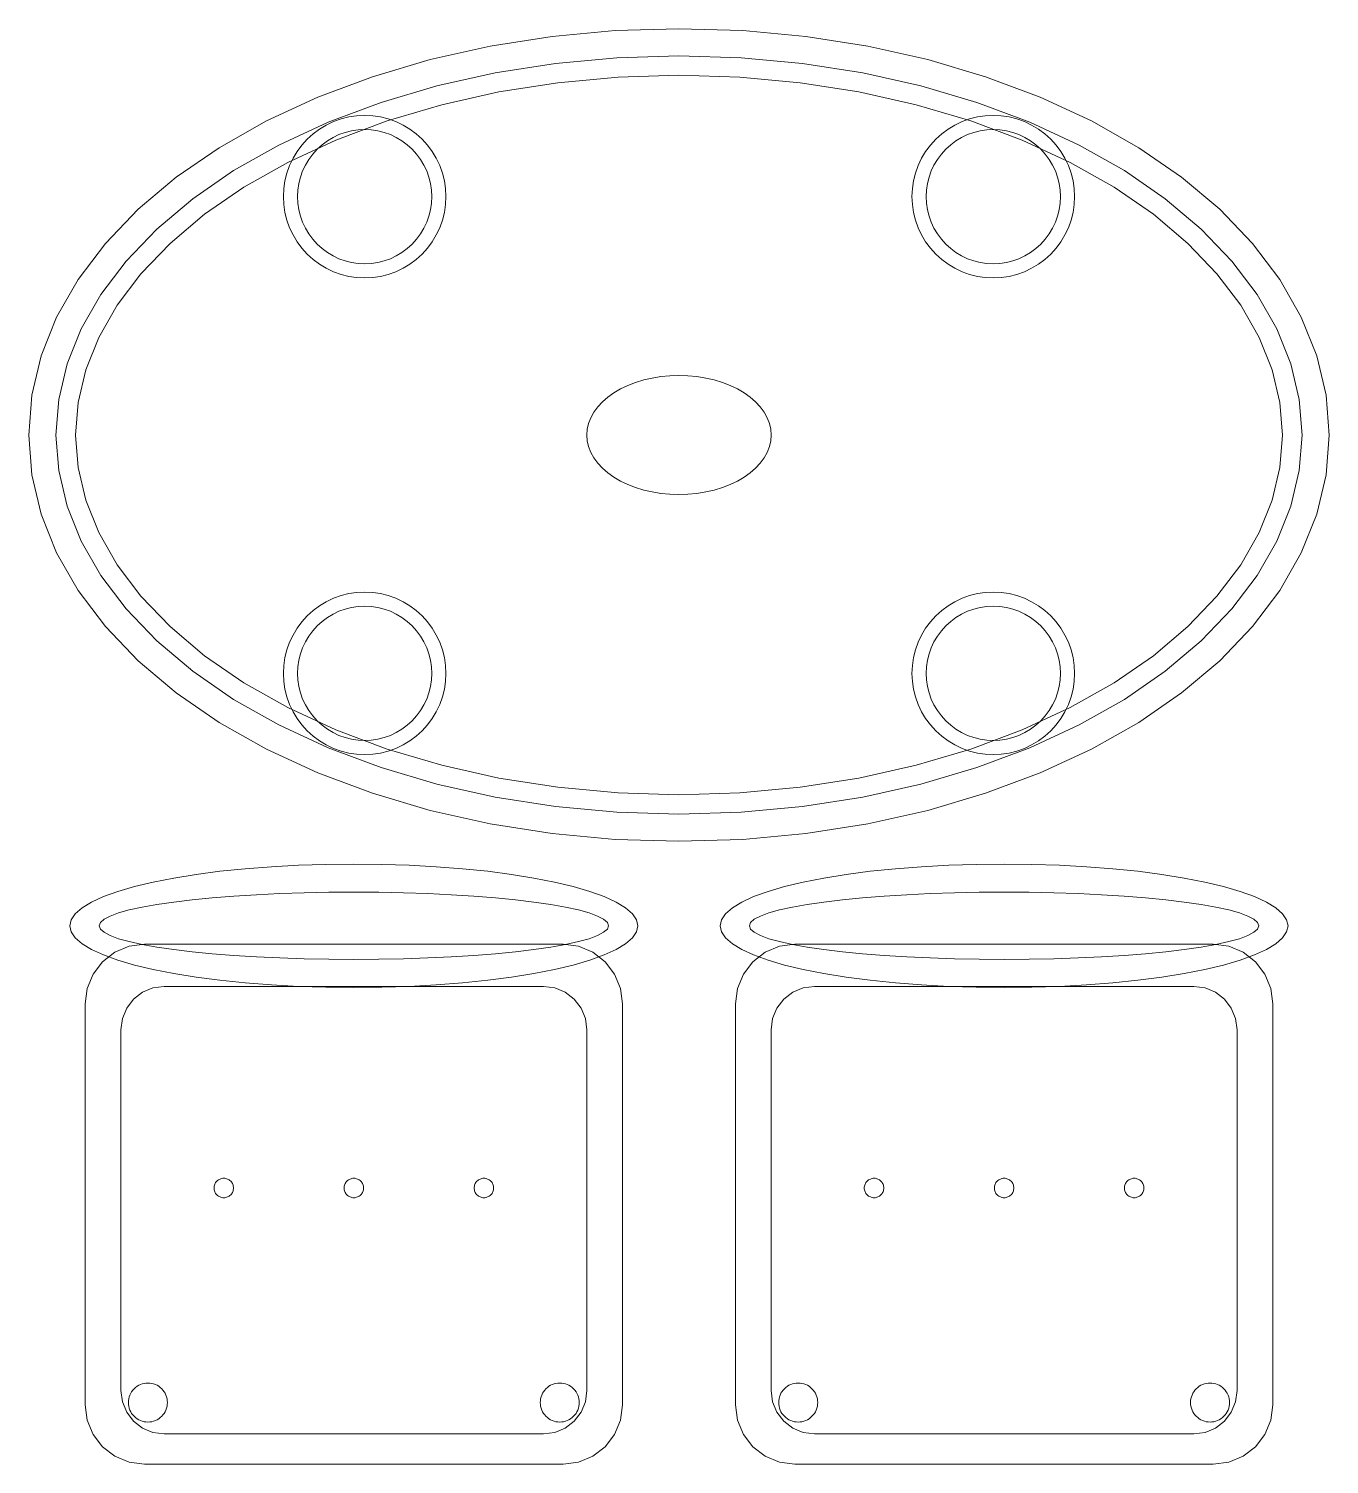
# Model space of a CAD drawing. Header units: metres. Extents: x 2172.2 to 2210.6, y 415.3 to 458.1.
# Drawn here: x 2198.311 to 2199.511, y 443.041 to 444.366 of the extents above; entities that cross this region are included whole.
import ezdxf

# ---------------------------------------------------------------- set-up
doc = ezdxf.new("R2010")
doc.units = ezdxf.units.M
doc.layers.add('NC_N1_CHAIRS', color=7, linetype='CONTINUOUS', lineweight=13)
doc.layers.add('NC_N1_TABLES', color=7, linetype='CONTINUOUS', lineweight=13)

# ---------------------------------------------------------------- blocks, each defined once
blk = doc.blocks.new('NC_N1_DINING_2')
at = {"color": 0, "linetype": 'CONTINUOUS', "lineweight": -2}
for points in [[(0.6, 0), (0.5971, 0.0368), (0.5885, 0.0732), (0.5742, 0.1089), (0.5543, 0.1435), (0.5292, 0.1768), (0.4989, 0.2083), (0.4638, 0.2379), (0.4243, 0.2652), (0.3806, 0.2899), (0.3333, 0.3118), (0.2828, 0.3307), (0.2296, 0.3465), (0.1742, 0.3589), (0.1171, 0.3678), (0.0588, 0.3732), (0, 0.375), (-0.0588, 0.3732), (-0.1171, 0.3678), (-0.1742, 0.3589), (-0.2296, 0.3465), (-0.2828, 0.3307), (-0.3333, 0.3118), (-0.3806, 0.2899), (-0.4243, 0.2652), (-0.4638, 0.2379), (-0.4989, 0.2083), (-0.5292, 0.1768), (-0.5543, 0.1435), (-0.5742, 0.1089), (-0.5885, 0.0732), (-0.5971, 0.0368), (-0.6, 0), (-0.5971, -0.0368), (-0.5885, -0.0732), (-0.5742, -0.1089), (-0.5543, -0.1435), (-0.5292, -0.1768), (-0.4989, -0.2083), (-0.4638, -0.2379), (-0.4243, -0.2652), (-0.3806, -0.2899), (-0.3333, -0.3118), (-0.2828, -0.3307), (-0.2296, -0.3465), (-0.1742, -0.3589), (-0.1171, -0.3678), (-0.0588, -0.3732), (0, -0.375), (0.0588, -0.3732), (0.1171, -0.3678), (0.1742, -0.3589), (0.2296, -0.3465), (0.2828, -0.3307), (0.3333, -0.3118), (0.3806, -0.2899), (0.4243, -0.2652), (0.4638, -0.2379), (0.4989, -0.2083), (0.5292, -0.1768), (0.5543, -0.1435), (0.5742, -0.1089), (0.5885, -0.0732), (0.5971, -0.0368)], [(0.5749, 0), (0.5723, -0.0329), (0.5646, -0.0656), (0.5516, -0.0979), (0.5334, -0.1297), (0.5101, -0.1605), (0.4818, -0.1901), (0.4486, -0.218), (0.411, -0.244), (0.3692, -0.2676), (0.3237, -0.2887), (0.2749, -0.307), (0.2233, -0.3222), (0.1695, -0.3343), (0.114, -0.343), (0.0573, -0.3482), (0, -0.35), (-0.0573, -0.3482), (-0.114, -0.343), (-0.1695, -0.3343), (-0.2233, -0.3222), (-0.2749, -0.307), (-0.3237, -0.2887), (-0.3692, -0.2676), (-0.411, -0.244), (-0.4486, -0.218), (-0.4818, -0.1901), (-0.5101, -0.1605), (-0.5334, -0.1297), (-0.5516, -0.0979), (-0.5646, -0.0656), (-0.5723, -0.0329), (-0.5749, 0), (-0.5723, 0.0329), (-0.5646, 0.0656), (-0.5516, 0.0979), (-0.5334, 0.1297), (-0.5101, 0.1605), (-0.4818, 0.1901), (-0.4486, 0.218), (-0.411, 0.244), (-0.3692, 0.2676), (-0.3237, 0.2887), (-0.2749, 0.307), (-0.2233, 0.3222), (-0.1695, 0.3343), (-0.114, 0.343), (-0.0573, 0.3482), (0, 0.35), (0.0573, 0.3482), (0.114, 0.343), (0.1695, 0.3343), (0.2233, 0.3222), (0.2749, 0.307), (0.3237, 0.2887), (0.3692, 0.2676), (0.411, 0.244), (0.4486, 0.218), (0.4818, 0.1901), (0.5101, 0.1605), (0.5334, 0.1297), (0.5516, 0.0979), (0.5646, 0.0656), (0.5723, 0.0329)], [(0.5569, 0), (0.5545, -0.0301), (0.5474, -0.0601), (0.5354, -0.0901), (0.5184, -0.1198), (0.4964, -0.1488), (0.4694, -0.1769), (0.4377, -0.2037), (0.4014, -0.2287), (0.361, -0.2516), (0.3167, -0.2721), (0.2692, -0.2899), (0.2188, -0.3048), (0.1661, -0.3166), (0.1117, -0.3251), (0.0562, -0.3303), (0, -0.332), (-0.0562, -0.3303), (-0.1117, -0.3251), (-0.1661, -0.3166), (-0.2188, -0.3048), (-0.2692, -0.2899), (-0.3167, -0.2721), (-0.361, -0.2516), (-0.4014, -0.2287), (-0.4377, -0.2037), (-0.4694, -0.1769), (-0.4964, -0.1488), (-0.5184, -0.1198), (-0.5354, -0.0901), (-0.5474, -0.0601), (-0.5545, -0.0301), (-0.5569, 0), (-0.5545, 0.0301), (-0.5474, 0.0601), (-0.5354, 0.0901), (-0.5184, 0.1198), (-0.4964, 0.1488), (-0.4694, 0.1769), (-0.4377, 0.2037), (-0.4014, 0.2287), (-0.361, 0.2516), (-0.3167, 0.2721), (-0.2692, 0.2899), (-0.2188, 0.3048), (-0.1661, 0.3166), (-0.1117, 0.3251), (-0.0562, 0.3303), (0, 0.332), (0.0562, 0.3303), (0.1117, 0.3251), (0.1661, 0.3166), (0.2188, 0.3048), (0.2692, 0.2899), (0.3167, 0.2721), (0.361, 0.2516), (0.4014, 0.2287), (0.4377, 0.2037), (0.4694, 0.1769), (0.4964, 0.1488), (0.5184, 0.1198), (0.5354, 0.0901), (0.5474, 0.0601), (0.5545, 0.0301)], [(-0.215, 0.22), (-0.2154, 0.2126), (-0.2164, 0.2054), (-0.2182, 0.1982), (-0.2207, 0.1913), (-0.2239, 0.1846), (-0.2276, 0.1783), (-0.232, 0.1724), (-0.237, 0.167), (-0.2424, 0.162), (-0.2483, 0.1576), (-0.2546, 0.1539), (-0.2613, 0.1507), (-0.2682, 0.1482), (-0.2754, 0.1464), (-0.2826, 0.1454), (-0.29, 0.145), (-0.2974, 0.1454), (-0.3046, 0.1464), (-0.3118, 0.1482), (-0.3187, 0.1507), (-0.3254, 0.1539), (-0.3317, 0.1576), (-0.3376, 0.162), (-0.343, 0.167), (-0.348, 0.1724), (-0.3524, 0.1783), (-0.3561, 0.1846), (-0.3593, 0.1913), (-0.3618, 0.1982), (-0.3636, 0.2054), (-0.3646, 0.2126), (-0.365, 0.22), (-0.3646, 0.2274), (-0.3636, 0.2346), (-0.3618, 0.2418), (-0.3593, 0.2487), (-0.3561, 0.2554), (-0.3524, 0.2617), (-0.348, 0.2676), (-0.343, 0.273), (-0.3376, 0.278), (-0.3317, 0.2824), (-0.3254, 0.2861), (-0.3187, 0.2893), (-0.3118, 0.2918), (-0.3046, 0.2936), (-0.2974, 0.2946), (-0.29, 0.295), (-0.2826, 0.2946), (-0.2754, 0.2936), (-0.2682, 0.2918), (-0.2613, 0.2893), (-0.2546, 0.2861), (-0.2483, 0.2824), (-0.2424, 0.278), (-0.237, 0.273), (-0.232, 0.2676), (-0.2276, 0.2617), (-0.2239, 0.2554), (-0.2207, 0.2487), (-0.2182, 0.2418), (-0.2164, 0.2346), (-0.2154, 0.2274)], [(0.365, 0.22), (0.3646, 0.2126), (0.3636, 0.2054), (0.3618, 0.1982), (0.3593, 0.1913), (0.3561, 0.1846), (0.3524, 0.1783), (0.348, 0.1724), (0.343, 0.167), (0.3376, 0.162), (0.3317, 0.1576), (0.3254, 0.1539), (0.3187, 0.1507), (0.3118, 0.1482), (0.3046, 0.1464), (0.2974, 0.1454), (0.29, 0.145), (0.2826, 0.1454), (0.2754, 0.1464), (0.2682, 0.1482), (0.2613, 0.1507), (0.2546, 0.1539), (0.2483, 0.1576), (0.2424, 0.162), (0.237, 0.167), (0.232, 0.1724), (0.2276, 0.1783), (0.2239, 0.1846), (0.2207, 0.1913), (0.2182, 0.1982), (0.2164, 0.2054), (0.2154, 0.2126), (0.215, 0.22), (0.2154, 0.2274), (0.2164, 0.2346), (0.2182, 0.2418), (0.2207, 0.2487), (0.2239, 0.2554), (0.2276, 0.2617), (0.232, 0.2676), (0.237, 0.273), (0.2424, 0.278), (0.2483, 0.2824), (0.2546, 0.2861), (0.2613, 0.2893), (0.2682, 0.2918), (0.2754, 0.2936), (0.2826, 0.2946), (0.29, 0.295), (0.2974, 0.2946), (0.3046, 0.2936), (0.3118, 0.2918), (0.3187, 0.2893), (0.3254, 0.2861), (0.3317, 0.2824), (0.3376, 0.278), (0.343, 0.273), (0.348, 0.2676), (0.3524, 0.2617), (0.3561, 0.2554), (0.3593, 0.2487), (0.3618, 0.2418), (0.3636, 0.2346), (0.3646, 0.2274)], [(-0.228, 0.22), (-0.2283, 0.2139), (-0.2292, 0.2079), (-0.2307, 0.202), (-0.2327, 0.1963), (-0.2353, 0.1908), (-0.2384, 0.1856), (-0.2421, 0.1807), (-0.2462, 0.1762), (-0.2507, 0.1721), (-0.2556, 0.1684), (-0.2608, 0.1653), (-0.2663, 0.1627), (-0.272, 0.1607), (-0.2779, 0.1592), (-0.2839, 0.1583), (-0.29, 0.158), (-0.2961, 0.1583), (-0.3021, 0.1592), (-0.308, 0.1607), (-0.3137, 0.1627), (-0.3192, 0.1653), (-0.3244, 0.1684), (-0.3293, 0.1721), (-0.3338, 0.1762), (-0.3379, 0.1807), (-0.3416, 0.1856), (-0.3447, 0.1908), (-0.3473, 0.1963), (-0.3493, 0.202), (-0.3508, 0.2079), (-0.3517, 0.2139), (-0.352, 0.22), (-0.3517, 0.2261), (-0.3508, 0.2321), (-0.3493, 0.238), (-0.3473, 0.2437), (-0.3447, 0.2492), (-0.3416, 0.2544), (-0.3379, 0.2593), (-0.3338, 0.2638), (-0.3293, 0.2679), (-0.3244, 0.2716), (-0.3192, 0.2747), (-0.3137, 0.2773), (-0.308, 0.2793), (-0.3021, 0.2808), (-0.2961, 0.2817), (-0.29, 0.282), (-0.2839, 0.2817), (-0.2779, 0.2808), (-0.272, 0.2793), (-0.2663, 0.2773), (-0.2608, 0.2747), (-0.2556, 0.2716), (-0.2507, 0.2679), (-0.2462, 0.2638), (-0.2421, 0.2593), (-0.2384, 0.2544), (-0.2353, 0.2492), (-0.2327, 0.2437), (-0.2307, 0.238), (-0.2292, 0.2321), (-0.2283, 0.2261)], [(0.352, 0.22), (0.3517, 0.2139), (0.3508, 0.2079), (0.3493, 0.202), (0.3473, 0.1963), (0.3447, 0.1908), (0.3416, 0.1856), (0.3379, 0.1807), (0.3338, 0.1762), (0.3293, 0.1721), (0.3244, 0.1684), (0.3192, 0.1653), (0.3137, 0.1627), (0.308, 0.1607), (0.3021, 0.1592), (0.2961, 0.1583), (0.29, 0.158), (0.2839, 0.1583), (0.2779, 0.1592), (0.272, 0.1607), (0.2663, 0.1627), (0.2608, 0.1653), (0.2556, 0.1684), (0.2507, 0.1721), (0.2462, 0.1762), (0.2421, 0.1807), (0.2384, 0.1856), (0.2353, 0.1908), (0.2327, 0.1963), (0.2307, 0.202), (0.2292, 0.2079), (0.2283, 0.2139), (0.228, 0.22), (0.2283, 0.2261), (0.2292, 0.2321), (0.2307, 0.238), (0.2327, 0.2437), (0.2353, 0.2492), (0.2384, 0.2544), (0.2421, 0.2593), (0.2462, 0.2638), (0.2507, 0.2679), (0.2556, 0.2716), (0.2608, 0.2747), (0.2663, 0.2773), (0.272, 0.2793), (0.2779, 0.2808), (0.2839, 0.2817), (0.29, 0.282), (0.2961, 0.2817), (0.3021, 0.2808), (0.308, 0.2793), (0.3137, 0.2773), (0.3192, 0.2747), (0.3244, 0.2716), (0.3293, 0.2679), (0.3338, 0.2638), (0.3379, 0.2593), (0.3416, 0.2544), (0.3447, 0.2492), (0.3473, 0.2437), (0.3493, 0.238), (0.3508, 0.2321), (0.3517, 0.2261)], [(0.085, 0), (0.0846, 0.0054), (0.0834, 0.0107), (0.0813, 0.016), (0.0785, 0.021), (0.075, 0.0259), (0.0707, 0.0306), (0.0657, 0.0349), (0.0601, 0.0389), (0.0539, 0.0425), (0.0472, 0.0457), (0.0401, 0.0485), (0.0325, 0.0508), (0.0247, 0.0526), (0.0166, 0.0539), (0.0083, 0.0547), (0, 0.055), (-0.0083, 0.0547), (-0.0166, 0.0539), (-0.0247, 0.0526), (-0.0325, 0.0508), (-0.0401, 0.0485), (-0.0472, 0.0457), (-0.0539, 0.0425), (-0.0601, 0.0389), (-0.0657, 0.0349), (-0.0707, 0.0306), (-0.075, 0.0259), (-0.0785, 0.021), (-0.0813, 0.016), (-0.0834, 0.0107), (-0.0846, 0.0054), (-0.085, 0), (-0.0846, -0.0054), (-0.0834, -0.0107), (-0.0813, -0.016), (-0.0785, -0.021), (-0.075, -0.0259), (-0.0707, -0.0306), (-0.0657, -0.0349), (-0.0601, -0.0389), (-0.0539, -0.0425), (-0.0472, -0.0457), (-0.0401, -0.0485), (-0.0325, -0.0508), (-0.0247, -0.0526), (-0.0166, -0.0539), (-0.0083, -0.0547), (0, -0.055), (0.0083, -0.0547), (0.0166, -0.0539), (0.0247, -0.0526), (0.0325, -0.0508), (0.0401, -0.0485), (0.0472, -0.0457), (0.0539, -0.0425), (0.0601, -0.0389), (0.0657, -0.0349), (0.0707, -0.0306), (0.075, -0.0259), (0.0785, -0.021), (0.0813, -0.016), (0.0834, -0.0107), (0.0846, -0.0054)], [(-0.215, -0.22), (-0.2154, -0.2274), (-0.2164, -0.2346), (-0.2182, -0.2418), (-0.2207, -0.2487), (-0.2239, -0.2554), (-0.2276, -0.2617), (-0.232, -0.2676), (-0.237, -0.273), (-0.2424, -0.278), (-0.2483, -0.2824), (-0.2546, -0.2861), (-0.2613, -0.2893), (-0.2682, -0.2918), (-0.2754, -0.2936), (-0.2826, -0.2946), (-0.29, -0.295), (-0.2974, -0.2946), (-0.3046, -0.2936), (-0.3118, -0.2918), (-0.3187, -0.2893), (-0.3254, -0.2861), (-0.3317, -0.2824), (-0.3376, -0.278), (-0.343, -0.273), (-0.348, -0.2676), (-0.3524, -0.2617), (-0.3561, -0.2554), (-0.3593, -0.2487), (-0.3618, -0.2418), (-0.3636, -0.2346), (-0.3646, -0.2274), (-0.365, -0.22), (-0.3646, -0.2126), (-0.3636, -0.2054), (-0.3618, -0.1982), (-0.3593, -0.1913), (-0.3561, -0.1846), (-0.3524, -0.1783), (-0.348, -0.1724), (-0.343, -0.167), (-0.3376, -0.162), (-0.3317, -0.1576), (-0.3254, -0.1539), (-0.3187, -0.1507), (-0.3118, -0.1482), (-0.3046, -0.1464), (-0.2974, -0.1454), (-0.29, -0.145), (-0.2826, -0.1454), (-0.2754, -0.1464), (-0.2682, -0.1482), (-0.2613, -0.1507), (-0.2546, -0.1539), (-0.2483, -0.1576), (-0.2424, -0.162), (-0.237, -0.167), (-0.232, -0.1724), (-0.2276, -0.1783), (-0.2239, -0.1846), (-0.2207, -0.1913), (-0.2182, -0.1982), (-0.2164, -0.2054), (-0.2154, -0.2126)], [(0.365, -0.22), (0.3646, -0.2274), (0.3636, -0.2346), (0.3618, -0.2418), (0.3593, -0.2487), (0.3561, -0.2554), (0.3524, -0.2617), (0.348, -0.2676), (0.343, -0.273), (0.3376, -0.278), (0.3317, -0.2824), (0.3254, -0.2861), (0.3187, -0.2893), (0.3118, -0.2918), (0.3046, -0.2936), (0.2974, -0.2946), (0.29, -0.295), (0.2826, -0.2946), (0.2754, -0.2936), (0.2682, -0.2918), (0.2613, -0.2893), (0.2546, -0.2861), (0.2483, -0.2824), (0.2424, -0.278), (0.237, -0.273), (0.232, -0.2676), (0.2276, -0.2617), (0.2239, -0.2554), (0.2207, -0.2487), (0.2182, -0.2418), (0.2164, -0.2346), (0.2154, -0.2274), (0.215, -0.22), (0.2154, -0.2126), (0.2164, -0.2054), (0.2182, -0.1982), (0.2207, -0.1913), (0.2239, -0.1846), (0.2276, -0.1783), (0.232, -0.1724), (0.237, -0.167), (0.2424, -0.162), (0.2483, -0.1576), (0.2546, -0.1539), (0.2613, -0.1507), (0.2682, -0.1482), (0.2754, -0.1464), (0.2826, -0.1454), (0.29, -0.145), (0.2974, -0.1454), (0.3046, -0.1464), (0.3118, -0.1482), (0.3187, -0.1507), (0.3254, -0.1539), (0.3317, -0.1576), (0.3376, -0.162), (0.343, -0.167), (0.348, -0.1724), (0.3524, -0.1783), (0.3561, -0.1846), (0.3593, -0.1913), (0.3618, -0.1982), (0.3636, -0.2054), (0.3646, -0.2126)], [(-0.228, -0.22), (-0.2283, -0.2261), (-0.2292, -0.2321), (-0.2307, -0.238), (-0.2327, -0.2437), (-0.2353, -0.2492), (-0.2384, -0.2544), (-0.2421, -0.2593), (-0.2462, -0.2638), (-0.2507, -0.2679), (-0.2556, -0.2716), (-0.2608, -0.2747), (-0.2663, -0.2773), (-0.272, -0.2793), (-0.2779, -0.2808), (-0.2839, -0.2817), (-0.29, -0.282), (-0.2961, -0.2817), (-0.3021, -0.2808), (-0.308, -0.2793), (-0.3137, -0.2773), (-0.3192, -0.2747), (-0.3244, -0.2716), (-0.3293, -0.2679), (-0.3338, -0.2638), (-0.3379, -0.2593), (-0.3416, -0.2544), (-0.3447, -0.2492), (-0.3473, -0.2437), (-0.3493, -0.238), (-0.3508, -0.2321), (-0.3517, -0.2261), (-0.352, -0.22), (-0.3517, -0.2139), (-0.3508, -0.2079), (-0.3493, -0.202), (-0.3473, -0.1963), (-0.3447, -0.1908), (-0.3416, -0.1856), (-0.3379, -0.1807), (-0.3338, -0.1762), (-0.3293, -0.1721), (-0.3244, -0.1684), (-0.3192, -0.1653), (-0.3137, -0.1627), (-0.308, -0.1607), (-0.3021, -0.1592), (-0.2961, -0.1583), (-0.29, -0.158), (-0.2839, -0.1583), (-0.2779, -0.1592), (-0.272, -0.1607), (-0.2663, -0.1627), (-0.2608, -0.1653), (-0.2556, -0.1684), (-0.2507, -0.1721), (-0.2462, -0.1762), (-0.2421, -0.1807), (-0.2384, -0.1856), (-0.2353, -0.1908), (-0.2327, -0.1963), (-0.2307, -0.202), (-0.2292, -0.2079), (-0.2283, -0.2139)], [(0.352, -0.22), (0.3517, -0.2261), (0.3508, -0.2321), (0.3493, -0.238), (0.3473, -0.2437), (0.3447, -0.2492), (0.3416, -0.2544), (0.3379, -0.2593), (0.3338, -0.2638), (0.3293, -0.2679), (0.3244, -0.2716), (0.3192, -0.2747), (0.3137, -0.2773), (0.308, -0.2793), (0.3021, -0.2808), (0.2961, -0.2817), (0.29, -0.282), (0.2839, -0.2817), (0.2779, -0.2808), (0.272, -0.2793), (0.2663, -0.2773), (0.2608, -0.2747), (0.2556, -0.2716), (0.2507, -0.2679), (0.2462, -0.2638), (0.2421, -0.2593), (0.2384, -0.2544), (0.2353, -0.2492), (0.2327, -0.2437), (0.2307, -0.238), (0.2292, -0.2321), (0.2283, -0.2261), (0.228, -0.22), (0.2283, -0.2139), (0.2292, -0.2079), (0.2307, -0.202), (0.2327, -0.1963), (0.2353, -0.1908), (0.2384, -0.1856), (0.2421, -0.1807), (0.2462, -0.1762), (0.2507, -0.1721), (0.2556, -0.1684), (0.2608, -0.1653), (0.2663, -0.1627), (0.272, -0.1607), (0.2779, -0.1592), (0.2839, -0.1583), (0.29, -0.158), (0.2961, -0.1583), (0.3021, -0.1592), (0.308, -0.1607), (0.3137, -0.1627), (0.3192, -0.1653), (0.3244, -0.1684), (0.3293, -0.1721), (0.3338, -0.1762), (0.3379, -0.1807), (0.3416, -0.1856), (0.3447, -0.1908), (0.3473, -0.1963), (0.3493, -0.202), (0.3508, -0.2079), (0.3517, -0.2139)]]:
    blk.add_lwpolyline(points, close=True, dxfattribs=at)
blk = doc.blocks.new('NC_N1_CHAIR_IVORY')
at = {"color": 0, "linetype": 'CONTINUOUS', "lineweight": -2}
for points in [[(0.262, 0.222), (0.2607, 0.2276), (0.257, 0.2331), (0.2507, 0.2385), (0.2421, 0.2438), (0.2311, 0.2489), (0.2178, 0.2537), (0.2025, 0.2582), (0.1853, 0.2623), (0.1662, 0.2661), (0.1456, 0.2694), (0.1235, 0.2723), (0.1003, 0.2747), (0.0761, 0.2765), (0.0511, 0.2779), (0.0257, 0.2787), (0, 0.279), (-0.0257, 0.2787), (-0.0511, 0.2779), (-0.0761, 0.2765), (-0.1003, 0.2747), (-0.1235, 0.2723), (-0.1456, 0.2694), (-0.1662, 0.2661), (-0.1853, 0.2623), (-0.2025, 0.2582), (-0.2178, 0.2537), (-0.2311, 0.2489), (-0.2421, 0.2438), (-0.2507, 0.2385), (-0.257, 0.2331), (-0.2607, 0.2276), (-0.262, 0.222), (-0.2607, 0.2164), (-0.257, 0.2109), (-0.2507, 0.2055), (-0.2421, 0.2002), (-0.2311, 0.1951), (-0.2178, 0.1903), (-0.2025, 0.1858), (-0.1853, 0.1817), (-0.1662, 0.1779), (-0.1456, 0.1746), (-0.1235, 0.1717), (-0.1003, 0.1693), (-0.0761, 0.1675), (-0.0511, 0.1661), (-0.0257, 0.1653), (0, 0.165), (0.0257, 0.1653), (0.0511, 0.1661), (0.0761, 0.1675), (0.1003, 0.1693), (0.1235, 0.1717), (0.1456, 0.1746), (0.1662, 0.1779), (0.1853, 0.1817), (0.2025, 0.1858), (0.2178, 0.1903), (0.2311, 0.1951), (0.2421, 0.2002), (0.2507, 0.2055), (0.257, 0.2109), (0.2607, 0.2164)], [(0.235, 0.222), (0.2339, 0.225), (0.2305, 0.228), (0.2249, 0.231), (0.2171, 0.2339), (0.2073, 0.2366), (0.1954, 0.2392), (0.1817, 0.2417), (0.1662, 0.2439), (0.1491, 0.246), (0.1306, 0.2478), (0.1108, 0.2493), (0.0899, 0.2506), (0.0682, 0.2517), (0.0458, 0.2524), (0.023, 0.2529), (0, 0.253), (-0.023, 0.2529), (-0.0458, 0.2524), (-0.0682, 0.2517), (-0.0899, 0.2506), (-0.1108, 0.2493), (-0.1306, 0.2478), (-0.1491, 0.246), (-0.1662, 0.2439), (-0.1817, 0.2417), (-0.1954, 0.2392), (-0.2073, 0.2366), (-0.2171, 0.2339), (-0.2249, 0.231), (-0.2305, 0.228), (-0.2339, 0.225), (-0.235, 0.222), (-0.2339, 0.219), (-0.2305, 0.216), (-0.2249, 0.213), (-0.2171, 0.2101), (-0.2073, 0.2074), (-0.1954, 0.2048), (-0.1817, 0.2023), (-0.1662, 0.2001), (-0.1491, 0.198), (-0.1306, 0.1962), (-0.1108, 0.1947), (-0.0899, 0.1934), (-0.0682, 0.1923), (-0.0458, 0.1916), (-0.023, 0.1911), (0, 0.191), (0.023, 0.1911), (0.0458, 0.1916), (0.0682, 0.1923), (0.0899, 0.1934), (0.1108, 0.1947), (0.1306, 0.1962), (0.1491, 0.198), (0.1662, 0.2001), (0.1817, 0.2023), (0.1954, 0.2048), (0.2073, 0.2074), (0.2171, 0.2101), (0.2249, 0.213), (0.2305, 0.216), (0.2339, 0.219)], [(0.193, -0.275), (-0.193, -0.275), (-0.2072, -0.2731), (-0.2205, -0.2676), (-0.2319, -0.2589), (-0.2406, -0.2475), (-0.2461, -0.2342), (-0.248, -0.22), (-0.248, 0.15), (-0.2461, 0.1642), (-0.2406, 0.1775), (-0.2319, 0.1889), (-0.2205, 0.1976), (-0.2072, 0.2031), (-0.193, 0.205), (0.193, 0.205), (0.2072, 0.2031), (0.2205, 0.1976), (0.2319, 0.1889), (0.2406, 0.1775), (0.2461, 0.1642), (0.248, 0.15), (0.248, -0.22), (0.2461, -0.2342), (0.2406, -0.2475), (0.2319, -0.2589), (0.2205, -0.2676), (0.2072, -0.2731)], [(0.175, -0.247), (-0.175, -0.247), (-0.1854, -0.2456), (-0.195, -0.2416), (-0.2033, -0.2353), (-0.2096, -0.227), (-0.2136, -0.2174), (-0.215, -0.207), (-0.215, 0.126), (-0.2136, 0.1364), (-0.2096, 0.146), (-0.2033, 0.1543), (-0.195, 0.1606), (-0.1854, 0.1646), (-0.175, 0.166), (0.175, 0.166), (0.1854, 0.1646), (0.195, 0.1606), (0.2033, 0.1543), (0.2096, 0.146), (0.2136, 0.1364), (0.215, 0.126), (0.215, -0.207), (0.2136, -0.2174), (0.2096, -0.227), (0.2033, -0.2353), (0.195, -0.2416), (0.1854, -0.2456)], [(-0.111, -0.02), (-0.111, -0.0209), (-0.1112, -0.0218), (-0.1114, -0.0226), (-0.1117, -0.0234), (-0.1121, -0.0242), (-0.1125, -0.025), (-0.113, -0.0257), (-0.1136, -0.0264), (-0.1143, -0.027), (-0.115, -0.0275), (-0.1158, -0.0279), (-0.1166, -0.0283), (-0.1174, -0.0286), (-0.1182, -0.0288), (-0.1191, -0.029), (-0.12, -0.029), (-0.1209, -0.029), (-0.1218, -0.0288), (-0.1226, -0.0286), (-0.1234, -0.0283), (-0.1242, -0.0279), (-0.125, -0.0275), (-0.1257, -0.027), (-0.1264, -0.0264), (-0.127, -0.0257), (-0.1275, -0.025), (-0.1279, -0.0242), (-0.1283, -0.0234), (-0.1286, -0.0226), (-0.1288, -0.0218), (-0.129, -0.0209), (-0.129, -0.02), (-0.129, -0.0191), (-0.1288, -0.0182), (-0.1286, -0.0174), (-0.1283, -0.0166), (-0.1279, -0.0158), (-0.1275, -0.015), (-0.127, -0.0143), (-0.1264, -0.0136), (-0.1257, -0.013), (-0.125, -0.0125), (-0.1242, -0.0121), (-0.1234, -0.0117), (-0.1226, -0.0114), (-0.1218, -0.0112), (-0.1209, -0.011), (-0.12, -0.011), (-0.1191, -0.011), (-0.1182, -0.0112), (-0.1174, -0.0114), (-0.1166, -0.0117), (-0.1158, -0.0121), (-0.115, -0.0125), (-0.1143, -0.013), (-0.1136, -0.0136), (-0.113, -0.0143), (-0.1125, -0.015), (-0.1121, -0.0158), (-0.1117, -0.0166), (-0.1114, -0.0174), (-0.1112, -0.0182), (-0.111, -0.0191)], [(0.009, -0.02), (0.009, -0.0209), (0.0088, -0.0218), (0.0086, -0.0226), (0.0083, -0.0234), (0.0079, -0.0242), (0.0075, -0.025), (0.007, -0.0257), (0.0064, -0.0264), (0.0057, -0.027), (0.005, -0.0275), (0.0042, -0.0279), (0.0034, -0.0283), (0.0026, -0.0286), (0.0018, -0.0288), (0.0009, -0.029), (0, -0.029), (-0.0009, -0.029), (-0.0018, -0.0288), (-0.0026, -0.0286), (-0.0034, -0.0283), (-0.0042, -0.0279), (-0.005, -0.0275), (-0.0057, -0.027), (-0.0064, -0.0264), (-0.007, -0.0257), (-0.0075, -0.025), (-0.0079, -0.0242), (-0.0083, -0.0234), (-0.0086, -0.0226), (-0.0088, -0.0218), (-0.009, -0.0209), (-0.009, -0.02), (-0.009, -0.0191), (-0.0088, -0.0182), (-0.0086, -0.0174), (-0.0083, -0.0166), (-0.0079, -0.0158), (-0.0075, -0.015), (-0.007, -0.0143), (-0.0064, -0.0136), (-0.0057, -0.013), (-0.005, -0.0125), (-0.0042, -0.0121), (-0.0034, -0.0117), (-0.0026, -0.0114), (-0.0018, -0.0112), (-0.0009, -0.011), (0, -0.011), (0.0009, -0.011), (0.0018, -0.0112), (0.0026, -0.0114), (0.0034, -0.0117), (0.0042, -0.0121), (0.005, -0.0125), (0.0057, -0.013), (0.0064, -0.0136), (0.007, -0.0143), (0.0075, -0.015), (0.0079, -0.0158), (0.0083, -0.0166), (0.0086, -0.0174), (0.0088, -0.0182), (0.009, -0.0191)], [(0.129, -0.02), (0.129, -0.0209), (0.1288, -0.0218), (0.1286, -0.0226), (0.1283, -0.0234), (0.1279, -0.0242), (0.1275, -0.025), (0.127, -0.0257), (0.1264, -0.0264), (0.1257, -0.027), (0.125, -0.0275), (0.1242, -0.0279), (0.1234, -0.0283), (0.1226, -0.0286), (0.1218, -0.0288), (0.1209, -0.029), (0.12, -0.029), (0.1191, -0.029), (0.1182, -0.0288), (0.1174, -0.0286), (0.1166, -0.0283), (0.1158, -0.0279), (0.115, -0.0275), (0.1143, -0.027), (0.1136, -0.0264), (0.113, -0.0257), (0.1125, -0.025), (0.1121, -0.0242), (0.1117, -0.0234), (0.1114, -0.0226), (0.1112, -0.0218), (0.111, -0.0209), (0.111, -0.02), (0.111, -0.0191), (0.1112, -0.0182), (0.1114, -0.0174), (0.1117, -0.0166), (0.1121, -0.0158), (0.1125, -0.015), (0.113, -0.0143), (0.1136, -0.0136), (0.1143, -0.013), (0.115, -0.0125), (0.1158, -0.0121), (0.1166, -0.0117), (0.1174, -0.0114), (0.1182, -0.0112), (0.1191, -0.011), (0.12, -0.011), (0.1209, -0.011), (0.1218, -0.0112), (0.1226, -0.0114), (0.1234, -0.0117), (0.1242, -0.0121), (0.125, -0.0125), (0.1257, -0.013), (0.1264, -0.0136), (0.127, -0.0143), (0.1275, -0.015), (0.1279, -0.0158), (0.1283, -0.0166), (0.1286, -0.0174), (0.1288, -0.0182), (0.129, -0.0191)], [(-0.172, -0.218), (-0.1721, -0.2198), (-0.1723, -0.2215), (-0.1728, -0.2232), (-0.1734, -0.2249), (-0.1741, -0.2265), (-0.175, -0.228), (-0.1761, -0.2294), (-0.1773, -0.2307), (-0.1786, -0.2319), (-0.18, -0.233), (-0.1815, -0.2339), (-0.1831, -0.2346), (-0.1848, -0.2352), (-0.1865, -0.2357), (-0.1882, -0.2359), (-0.19, -0.236), (-0.1918, -0.2359), (-0.1935, -0.2357), (-0.1952, -0.2352), (-0.1969, -0.2346), (-0.1985, -0.2339), (-0.2, -0.233), (-0.2014, -0.2319), (-0.2027, -0.2307), (-0.2039, -0.2294), (-0.205, -0.228), (-0.2059, -0.2265), (-0.2066, -0.2249), (-0.2072, -0.2232), (-0.2077, -0.2215), (-0.2079, -0.2198), (-0.208, -0.218), (-0.2079, -0.2162), (-0.2077, -0.2145), (-0.2072, -0.2128), (-0.2066, -0.2111), (-0.2059, -0.2095), (-0.205, -0.208), (-0.2039, -0.2066), (-0.2027, -0.2053), (-0.2014, -0.2041), (-0.2, -0.203), (-0.1985, -0.2021), (-0.1969, -0.2014), (-0.1952, -0.2008), (-0.1935, -0.2003), (-0.1918, -0.2001), (-0.19, -0.2), (-0.1882, -0.2001), (-0.1865, -0.2003), (-0.1848, -0.2008), (-0.1831, -0.2014), (-0.1815, -0.2021), (-0.18, -0.203), (-0.1786, -0.2041), (-0.1773, -0.2053), (-0.1761, -0.2066), (-0.175, -0.208), (-0.1741, -0.2095), (-0.1734, -0.2111), (-0.1728, -0.2128), (-0.1723, -0.2145), (-0.1721, -0.2162)], [(0.208, -0.218), (0.2079, -0.2198), (0.2077, -0.2215), (0.2072, -0.2232), (0.2066, -0.2249), (0.2059, -0.2265), (0.205, -0.228), (0.2039, -0.2294), (0.2027, -0.2307), (0.2014, -0.2319), (0.2, -0.233), (0.1985, -0.2339), (0.1969, -0.2346), (0.1952, -0.2352), (0.1935, -0.2357), (0.1918, -0.2359), (0.19, -0.236), (0.1882, -0.2359), (0.1865, -0.2357), (0.1848, -0.2352), (0.1831, -0.2346), (0.1815, -0.2339), (0.18, -0.233), (0.1786, -0.2319), (0.1773, -0.2307), (0.1761, -0.2294), (0.175, -0.228), (0.1741, -0.2265), (0.1734, -0.2249), (0.1728, -0.2232), (0.1723, -0.2215), (0.1721, -0.2198), (0.172, -0.218), (0.1721, -0.2162), (0.1723, -0.2145), (0.1728, -0.2128), (0.1734, -0.2111), (0.1741, -0.2095), (0.175, -0.208), (0.1761, -0.2066), (0.1773, -0.2053), (0.1786, -0.2041), (0.18, -0.203), (0.1815, -0.2021), (0.1831, -0.2014), (0.1848, -0.2008), (0.1865, -0.2003), (0.1882, -0.2001), (0.19, -0.2), (0.1918, -0.2001), (0.1935, -0.2003), (0.1952, -0.2008), (0.1969, -0.2014), (0.1985, -0.2021), (0.2, -0.203), (0.2014, -0.2041), (0.2027, -0.2053), (0.2039, -0.2066), (0.205, -0.208), (0.2059, -0.2095), (0.2066, -0.2111), (0.2072, -0.2128), (0.2077, -0.2145), (0.2079, -0.2162)]]:
    blk.add_lwpolyline(points, close=True, dxfattribs=at)

msp = doc.modelspace()

# ---------------------------------------------------------------- block references
at = {"layer": 'NC_N1_CHAIRS', "linetype": 'CONTINUOUS'}
for p in [(2198.6114, 443.3161), (2199.2114, 443.3161)]:
    msp.add_blockref('NC_N1_CHAIR_IVORY', p, dxfattribs=at)
at = {"layer": 'NC_N1_TABLES', "linetype": 'CONTINUOUS', "rotation": -180}
msp.add_blockref('NC_N1_DINING_2', (2198.9114, 443.9911), dxfattribs=at)

doc.saveas('drawing.dxf')
